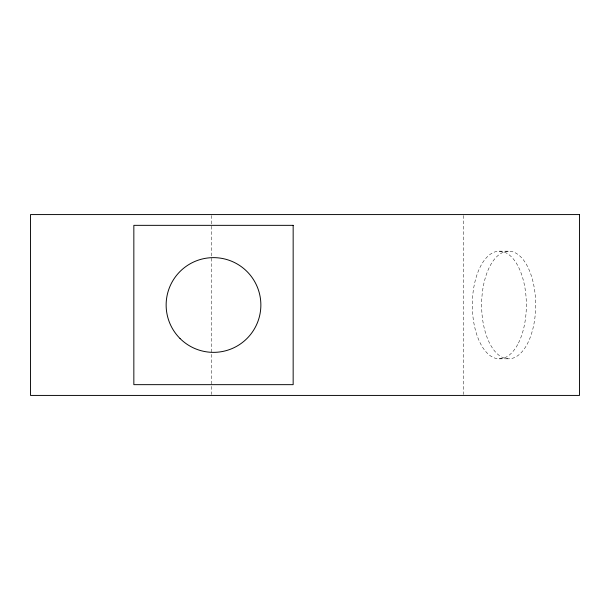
<?xml version="1.0" encoding="UTF-8"?>
<svg xmlns="http://www.w3.org/2000/svg" width="610" height="610" viewBox="0 0 610 610"><rect width="100%" height="100%" fill="white"/><g stroke="black" fill="none" stroke-linecap="round" stroke-linejoin="round"><path stroke-width="0.46" stroke-dasharray="3.05 2.29" d="M499.338 251.175L508.649 251.175A53.825 27.023 -90 0 1 532.05 331.909A53.825 27.023 -90 0 1 485.24 331.909A53.825 27.023 -90 0 1 508.649 251.175M499.338 358.825L508.649 358.825M463.242 215.528L463.242 394.472M211.35 215.528L211.35 394.472M518.447 343.056A53.825 27.023 -90 0 0 506.33 253.013A53.825 27.023 -90 0 0 473.23 318.931A53.825 27.023 -90 0 0 518.447 343.056"/><path stroke-width="0.91" d="M579.5 214.575L30.5 214.575L30.5 395.425L579.5 395.425L579.5 214.575M293.158 225.342L133.842 225.342L133.842 384.658L293.158 384.658L293.158 225.342M180.011 338.489A47.366 47.366 0 0 0 259.25 317.261A47.366 47.366 0 0 0 201.239 259.25A47.366 47.366 0 0 0 180.011 338.489"/></g></svg>
